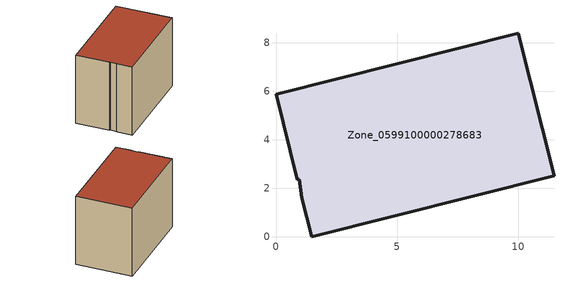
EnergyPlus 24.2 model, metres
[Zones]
Zone_0599100000278683
 floor ground (C_G): 1.47,0 1.07,1.61 0.95,2.35 0.89,2.33 0,5.88 10,8.38 11.47,2.5 z0
 wall outside (C_F): 1.47,0 11.47,2.5 10,8.38 0,5.88 0.89,2.33 0.95,2.35 1.07,1.61 1.47,0 z0:7.77
 roof outside (C_R): 1.07,1.61 1.47,0 11.47,2.5 10,8.38 0,5.88 0.89,2.33 0.95,2.35 z7.77
[BUILDING]
Pand.0599100000278683: North Axis=0; Terrain=City; Loads Convergence Tolerance Value=0.04; Temperature Convergence Tolerance Value=0.4; Solar Distribution=FullExterior; Maximum Number of Warmup Days=25; Minimum Number of Warmup Days=1
[Site:Location]
Rotterdam.The.Hague.AP_ZH_NLD Design_Conditions: Latitude=51.96; Longitude=4.45; Time Zone=1; Elevation=-4.5
[SITE:GROUNDTEMPERATURE:BUILDINGSURFACE]
18, 18, 18, 18, 18, 18, 18, 18, 18, 18, 18, 18
[MATERIAL] Thermal Absorptance=0.9; Solar Absorptance=0.7; Visible Absorptance=0.7
Name | Roughness | Thickness | Conductivity | Density | Specific Heat
G.TI.1965-1974 | MediumSmooth | 0.15 | 0.882353 | 540 | 1210
F.TI.1965-1974 | Rough | 0.3 | 0.697674 | 1920 | 840
R.TI.1965-1974 | MediumRough | 0.2 | 0.232558 | 1500 | 1000
[CONSTRUCTION]
C_G: G.TI.1965-1974
C_F: F.TI.1965-1974
C_R: R.TI.1965-1974
[ZONE]
Zone_0599100000278683: Type=1; Multiplier=1; Ceiling Height=Autocalculate; Volume=Autocalculate; Floor Area=autocalculate; Part of Total Floor Area=Yes
[ZONEINFILTRATION:DESIGNFLOWRATE]
Infil_Zone_0599100000278683: Zone or ZoneList or Space or SpaceList=Zone_0599100000278683; Schedule=AlwaysOn; Design Flow Rate Calculation Method=Flow/Area; Flow Rate per Floor Area=0.003; Constant Term Coefficient=1; Temperature Term Coefficient=0; Velocity Term Coefficient=0; Velocity Squared Term Coefficient=0
[HVACTEMPLATE:ZONE:IDEALLOADSAIRSYSTEM]
Zone_0599100000278683: Maximum Heating Supply Air Temperature=50; Minimum Cooling Supply Air Temperature=13; Maximum Heating Supply Air Humidity Ratio=0.0156; Minimum Cooling Supply Air Humidity Ratio=0.0077; Heating Limit=NoLimit; Cooling Limit=NoLimit; Dehumidification Control Type=ConstantSensibleHeatRatio; Cooling Sensible Heat Ratio=0.7; Dehumidification Setpoint=60; Humidification Control Type=None; Humidification Setpoint=30; Outdoor Air Method=None; Outdoor Air Flow Rate per Person=0.00944; Outdoor Air Flow Rate per Zone Floor Area=0; Outdoor Air Flow Rate per Zone=0; Demand Controlled Ventilation Type=None; Outdoor Air Economizer Type=NoEconomizer; Heat Recovery Type=None; Sensible Heat Recovery Effectiveness=0.7; Latent Heat Recovery Effectiveness=0.65
[ZONECONTROL:THERMOSTAT]
ThermostatControl_Zone_0599100000278683: Zone or ZoneList=Zone_0599100000278683; Control Type Schedule=DualSetpointControlType; Control 1=Thermostat_Zone_0599100000278683; Temperature Difference Between Cutout And Setpoint=0
[THERMOSTATSETPOINT:DUALSETPOINT]
Thermostat_Zone_0599100000278683: Heating Setpoint Temperature Schedule=HeatingSetpoint_Zone_0599100000278683; Cooling Setpoint Temperature Schedule=CoolingSetpoint_Zone_0599100000278683
[SCHEDULE:COMPACT]
HeatingSetpoint_Zone_0599100000278683: Through: 12/31, For: AllDays, Until: 24:00, 21
CoolingSetpoint_Zone_0599100000278683: Through: 12/31, For: AllDays, Until: 24:00, 24
DualSetpointControlType: Through: 12/31, For: AllDays, Until: 24:00, 4
AlwaysOn: Through: 12/31, For: AllDays, Until: 24:00, 1
